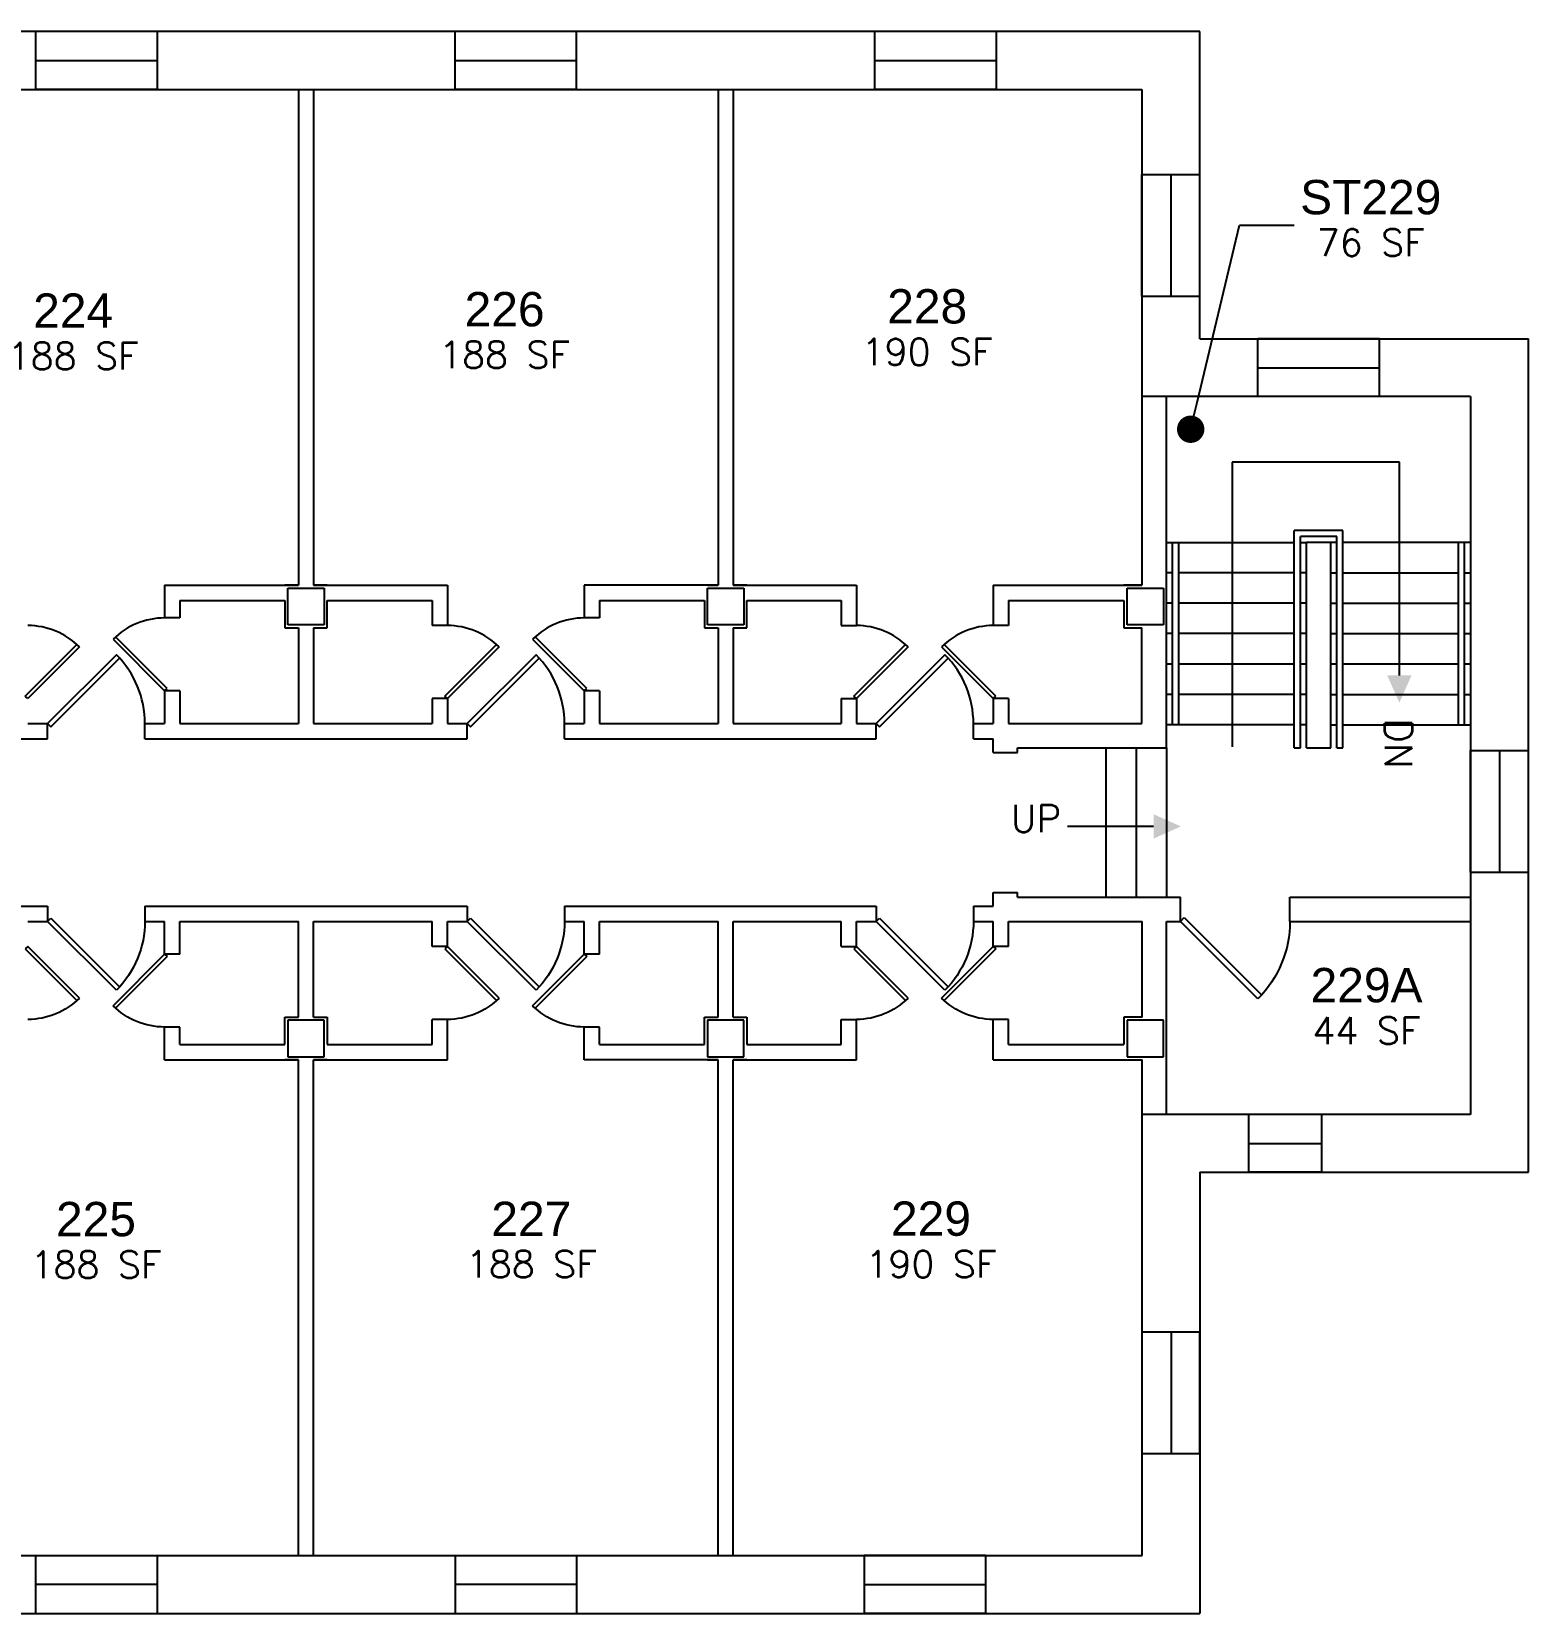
# Model space of a CAD drawing. Header units: inches. Extents: x -424 to 2944, y 0 to 2236.
# Drawn here: x 2451 to 2944, y 1658 to 2178 of the extents above; entities that cross this region are included whole.
import ezdxf
from ezdxf import colors
from ezdxf.entities.mleader import LeaderData, LeaderLine
from ezdxf.enums import TextEntityAlignment as Align
from ezdxf.math import Vec2, Vec3

# ---------------------------------------------------------------- set-up
doc = ezdxf.new("R2010")
doc.units = ezdxf.units.IN
doc.header["$MEASUREMENT"] = 0
doc.layers.get('0').update_dxf_attribs({"linetype": 'CONTINUOUS'})
for name, color, linetype in [('A-DOOR', 2, 'CONTINUOUS'), ('A-FLOR-LEVL', 3, 'CONTINUOUS'), ('A-GLAZ', 2, 'CONTINUOUS'), ('A-SPAC-ANOT', 4, 'CONTINUOUS'), ('A-SPAC-RMNO', 4, 'CONTINUOUS'), ('A-SPAC-RMTW', 4, 'CONTINUOUS'), ('A-WALL', 7, 'CONTINUOUS'), ('S-COLS', 5, 'CONTINUOUS')]:
    doc.layers.add(name, color=color, linetype=linetype)
doc.styles.add('FAI1', font='arial.ttf')
doc.styles.add('ROMANS', font='ROMANS.shx')
doc.styles.add('simplex', font='simplex.shx')

# ---------------------------------------------------------------- blocks, each defined once
blk = doc.blocks.new('ARR')
blk.add_line((0, 0), (0, -70.14275))
blk.add_solid([(-4, 0), (4, 0), (0, 8.96525)])
blk = doc.blocks.new('AWI002')
blk.add_line((-0.5, -1), (0.5, -1))
blk = doc.blocks.new('ADO001')
for p, q in [((0.207106, 0.707105), (-0.499999, 0)), ((-0.465625, -0.034373), (0.240643, 0.671896)), ((-0.499999, 0), (-0.465625, -0.034373))]:
    blk.add_line(p, q)
blk.add_arc((-0.499999, 0), 0.999997, 0, 45)
blk = doc.blocks.new('ADO101')
for p, q in [((0.465624, -0.034373), (-0.240645, 0.671896)), ((-0.207108, 0.707105), (0.499997, 0)), ((0.499997, 0), (0.465624, -0.034373))]:
    blk.add_line(p, q)
blk.add_arc((0.499997, 0), 0.999997, 135, 180)
blk = doc.blocks.new('FMGRM1')
at = {"style": 'FAI1'}
for tag, p in [('DATA1', (0, -0.2836)), ('DATA2', (0, -0.443)), ('DATA3', (0, -0.6024)), ('DATA4', (0, -0.7618)), ('DATA5', (0, -0.9213))]:
    blk.add_attdef(tag, text='', height=0.1172, dxfattribs=at).set_placement(p, align=Align.CENTER)
at = {"layer": 'A-SPAC-RMNO', "style": 'FAI1'}
blk.add_attdef('RMNUMB', text='', height=0.16, dxfattribs=at).set_placement((0, 0), align=Align.MIDDLE)
blk = doc.blocks.new('_Dot')
at = {"color": 0, "linetype": 'ByBlock', "lineweight": -2}
blk.add_line((-0.5, 0), (-1, 0), dxfattribs=at)
at = {"color": 0, "linetype": 'ByBlock', "const_width": 0.5}
blk.add_lwpolyline([(-0.25, 0, 1), (0.25, 0, 1)], format="xyb", close=True, dxfattribs=at)

msp = doc.modelspace()

# ---------------------------------------------------------------- linework, layer by layer
at = {"layer": 'A-FLOR-LEVL'}
for p, q in [((2901.26, 2036.28), (2846.24, 2036.28)), ((2846.24, 2036.28), (2846.24, 1942.67)), ((2866.69, 1942.29), (2866.69, 2013.79)), ((2882.69, 2013.79), (2866.69, 2013.79)), ((2882.69, 1942.29), (2882.69, 2013.79)), ((2824.69, 2009.79), (2866.69, 2009.79)), ((2826.69, 1949.99), (2826.69, 2009.79)), ((2828.69, 1949.99), (2828.69, 2009.79)), ((2868.69, 1942.29), (2868.69, 2011.79)), ((2880.69, 2011.79), (2868.69, 2011.79)), ((2868.69, 2009.79), (2870.69, 2009.79)), ((2880.69, 2009.79), (2878.69, 2009.79)), ((2880.69, 1942.29), (2880.69, 2011.79)), ((2924.69, 2009.79), (2882.69, 2009.79)), ((2920.69, 1949.79), (2920.69, 2009.79)), ((2922.69, 1949.79), (2922.69, 2009.79)), ((2824.69, 1999.99), (2826.69, 1999.99)), ((2828.69, 1999.99), (2866.69, 1999.99)), ((2868.69, 1999.99), (2870.69, 1999.99)), ((2880.69, 1999.79), (2878.69, 1999.79)), ((2920.69, 1999.79), (2882.69, 1999.79)), ((2924.69, 1999.79), (2922.69, 1999.79)), ((2824.69, 1989.99), (2826.69, 1989.99)), ((2828.69, 1989.99), (2866.69, 1989.99)), ((2868.69, 1989.99), (2870.69, 1989.99)), ((2880.69, 1989.79), (2878.69, 1989.79)), ((2920.69, 1989.79), (2882.69, 1989.79)), ((2924.69, 1989.79), (2922.69, 1989.79)), ((2824.69, 1979.99), (2826.69, 1979.99)), ((2828.69, 1979.99), (2866.69, 1979.99)), ((2868.69, 1979.99), (2870.69, 1979.99)), ((2880.69, 1979.79), (2878.69, 1979.79)), ((2920.69, 1979.79), (2882.69, 1979.79)), ((2924.69, 1979.79), (2922.69, 1979.79)), ((2824.69, 1969.99), (2826.69, 1969.99)), ((2828.69, 1969.99), (2866.69, 1969.99)), ((2868.69, 1969.99), (2870.69, 1969.99)), ((2880.69, 1969.79), (2878.69, 1969.79)), ((2920.69, 1969.79), (2882.69, 1969.79)), ((2924.69, 1969.79), (2922.69, 1969.79)), ((2824.69, 1959.99), (2826.69, 1959.99)), ((2828.69, 1959.99), (2866.69, 1959.99)), ((2868.69, 1959.99), (2870.69, 1959.99)), ((2880.69, 1959.79), (2878.69, 1959.79)), ((2920.69, 1959.79), (2882.69, 1959.79)), ((2924.69, 1959.79), (2922.69, 1959.79)), ((2824.69, 1949.99), (2866.69, 1949.99)), ((2868.69, 1949.99), (2870.69, 1949.99)), ((2880.69, 1949.79), (2878.69, 1949.79)), ((2924.69, 1949.79), (2882.69, 1949.79)), ((2804.69, 1942.29), (2804.69, 1893.29)), ((2814.69, 1942.29), (2814.69, 1893.29)), ((2824.69, 1942.29), (2824.69, 1893.29)), ((2880.69, 1942.29), (2882.69, 1942.29)), ((2820.45, 1916.5), (2792.08, 1916.5))]:
    msp.add_line(p, q, dxfattribs=at)
msp.add_solid([(2820.45, 1920.5), (2820.45, 1912.5), (2829.41, 1916.5)], dxfattribs=at)
at = {"layer": 'A-GLAZ'}
for p, q in [((2492.69, 2177.79), (2452.69, 2177.79)), ((2630.69, 2177.79), (2590.69, 2177.79)), ((2768.69, 2177.79), (2728.69, 2177.79)), ((2492.69, 2158.79), (2452.69, 2158.79)), ((2630.69, 2158.79), (2590.69, 2158.79)), ((2768.69, 2158.79), (2728.69, 2158.79)), ((2816.51, 2090.79), (2816.51, 2130.79)), ((2835.69, 2090.79), (2835.69, 2130.79)), ((2894.69, 2076.79), (2854.69, 2076.79)), ((2894.69, 2057.79), (2854.69, 2057.79)), ((2924.69, 1901.42), (2924.69, 1941.42)), ((2943.69, 1901.42), (2943.69, 1941.42)), ((2875.69, 1821.79), (2851.69, 1821.79)), ((2875.69, 1802.79), (2851.69, 1802.79)), ((2816.69, 1710.29), (2816.69, 1750.29)), ((2835.69, 1710.29), (2835.69, 1750.29)), ((2452.69, 1676.79), (2492.69, 1676.79)), ((2590.69, 1676.79), (2630.69, 1676.79)), ((2765.19, 1676.79), (2725.19, 1676.79)), ((2452.69, 1657.79), (2492.69, 1657.79)), ((2590.69, 1657.79), (2630.69, 1657.79)), ((2765.19, 1657.79), (2725.19, 1657.79))]:
    msp.add_line(p, q, dxfattribs=at)
at = {"layer": 'A-WALL'}
for p, q in [((2835.69, 2177.79), (898.69, 2177.79)), ((2452.69, 2177.79), (2452.69, 2158.79)), ((2492.69, 2177.79), (2492.69, 2158.79)), ((2590.69, 2158.79), (2590.69, 2177.79)), ((2630.69, 2158.79), (2630.69, 2177.79)), ((2728.69, 2177.79), (2728.69, 2158.79)), ((2768.69, 2177.79), (2768.69, 2158.79)), ((2835.69, 2076.79), (2835.69, 2177.79)), ((915.69, 2158.79), (2816.51, 2158.79)), ((2539.19, 2158.79), (2539.19, 1995.79)), ((2544.19, 2158.79), (2544.19, 1995.79)), ((2677.19, 2158.79), (2677.19, 1995.79)), ((2682.19, 2158.79), (2682.19, 1995.79)), ((2816.51, 2158.79), (2816.51, 1995.79)), ((2816.51, 2130.79), (2835.69, 2130.79)), ((2816.51, 2090.79), (2835.69, 2090.79)), ((2835.69, 2076.79), (2943.69, 2076.79)), ((2854.69, 2057.79), (2854.69, 2076.79)), ((2894.69, 2057.79), (2894.69, 2076.79)), ((2943.69, 1802.79), (2943.69, 2076.79)), ((2924.69, 2057.79), (2816.51, 2057.79)), ((2824.69, 1942.29), (2824.69, 2057.79)), ((2924.69, 2057.79), (2924.69, 1821.79)), ((2870.69, 1942.29), (2870.69, 2009.79)), ((2878.69, 2009.79), (2870.69, 2009.79)), ((2878.69, 1942.29), (2878.69, 2009.79)), ((2495.19, 1995.79), (2539.19, 1995.79)), ((2495.19, 1995.79), (2495.19, 1985.04)), ((2539.19, 1995.79), (2534.69, 1995.79)), ((2544.19, 1995.79), (2588.19, 1995.79)), ((2548.69, 1995.79), (2544.19, 1995.79)), ((2588.19, 1995.79), (2588.19, 1982.54)), ((2633.19, 1995.79), (2633.19, 1985.04)), ((2677.19, 1995.79), (2633.19, 1995.79)), ((2673.69, 1995.79), (2677.19, 1995.79)), ((2686.69, 1995.79), (2682.19, 1995.79)), ((2682.19, 1995.79), (2722.69, 1995.79)), ((2722.69, 1995.79), (2722.69, 1982.54)), ((2767.69, 1995.79), (2767.69, 1982.54)), ((2767.69, 1995.79), (2816.51, 1995.79)), ((2816.51, 1995.79), (2810.69, 1995.79)), ((2500.19, 1990.79), (2534.69, 1990.79)), ((2500.19, 1990.79), (2500.19, 1985.04)), ((2534.69, 1990.79), (2534.69, 1981.79)), ((2548.69, 1990.79), (2583.19, 1990.79)), ((2548.69, 1981.79), (2548.69, 1990.79)), ((2583.19, 1990.79), (2583.19, 1982.54)), ((2638.19, 1990.79), (2638.19, 1985.04)), ((2638.19, 1990.79), (2672.69, 1990.79)), ((2672.69, 1990.79), (2672.69, 1981.79)), ((2686.69, 1990.79), (2717.69, 1990.79)), ((2686.69, 1981.79), (2686.69, 1990.79)), ((2717.69, 1990.79), (2717.69, 1982.54)), ((2772.69, 1990.79), (2772.69, 1982.54)), ((2772.69, 1990.79), (2810.69, 1990.79)), ((2810.69, 1990.79), (2810.69, 1981.79)), ((2500.19, 1985.04), (2495.19, 1985.04)), ((2534.69, 1981.79), (2539.19, 1981.79)), ((2539.19, 1981.79), (2539.19, 1950.29)), ((2544.19, 1981.79), (2544.19, 1950.29)), ((2544.19, 1981.79), (2548.69, 1981.79)), ((2588.19, 1982.54), (2583.19, 1982.54)), ((2638.19, 1985.04), (2633.19, 1985.04)), ((2672.69, 1981.79), (2677.19, 1981.79)), ((2677.19, 1981.79), (2677.19, 1950.29)), ((2682.19, 1981.79), (2682.19, 1950.29)), ((2682.19, 1981.79), (2686.69, 1981.79)), ((2717.69, 1982.54), (2722.69, 1982.54)), ((2772.69, 1982.54), (2767.69, 1982.54)), ((2810.69, 1981.79), (2816.51, 1981.79)), ((2816.51, 1950.29), (2816.51, 1981.79)), ((2495.19, 1961.04), (2495.19, 1950.29)), ((2500.19, 1961.04), (2495.19, 1961.04)), ((2500.19, 1961.04), (2500.19, 1950.29)), ((2633.19, 1961.04), (2633.19, 1950.29)), ((2638.19, 1961.04), (2633.19, 1961.04)), ((2638.19, 1961.04), (2638.19, 1950.29)), ((2583.19, 1958.54), (2583.19, 1950.29)), ((2588.19, 1958.54), (2583.19, 1958.54)), ((2588.19, 1958.54), (2588.19, 1950.29)), ((2717.69, 1958.54), (2717.69, 1950.29)), ((2717.69, 1958.54), (2722.69, 1958.54)), ((2722.69, 1958.54), (2722.69, 1950.29)), ((2767.69, 1958.54), (2767.69, 1950.29)), ((2772.69, 1958.54), (2767.69, 1958.54)), ((2772.69, 1958.54), (2772.69, 1950.29)), ((2450.19, 1950.29), (2456.69, 1950.29)), ((2456.69, 1945.29), (2456.69, 1950.29)), ((2488.69, 1950.29), (2495.19, 1950.29)), ((2488.69, 1945.29), (2488.69, 1950.29)), ((2500.19, 1950.29), (2539.19, 1950.29)), ((2544.19, 1950.29), (2583.19, 1950.29)), ((2588.19, 1950.29), (2594.69, 1950.29)), ((2594.69, 1945.29), (2594.69, 1950.29)), ((2626.69, 1950.29), (2633.19, 1950.29)), ((2626.69, 1945.29), (2626.69, 1950.29)), ((2638.19, 1950.29), (2677.19, 1950.29)), ((2682.19, 1950.29), (2717.69, 1950.29)), ((2722.69, 1950.29), (2729.19, 1950.29)), ((2729.19, 1945.29), (2729.19, 1950.29)), ((2761.19, 1950.29), (2767.69, 1950.29)), ((2761.19, 1945.29), (2761.19, 1950.29)), ((2772.69, 1950.29), (2816.51, 1950.29)), ((2350.69, 1945.29), (2456.69, 1945.29)), ((2488.69, 1945.29), (2594.69, 1945.29)), ((2626.69, 1945.29), (2729.19, 1945.29)), ((2761.19, 1945.29), (2767.69, 1945.29)), ((2767.69, 1940.79), (2767.69, 1945.29)), ((2767.69, 1940.79), (2775.69, 1940.79)), ((2775.69, 1942.29), (2824.69, 1942.29)), ((2775.69, 1940.79), (2775.69, 1942.29)), ((2866.69, 1942.29), (2868.69, 1942.29)), ((2870.69, 1942.29), (2878.69, 1942.29)), ((2924.69, 1941.42), (2943.69, 1941.42)), ((2924.69, 1901.42), (2943.69, 1901.42)), ((2767.69, 1890.29), (2767.69, 1894.79)), ((2767.69, 1894.79), (2775.69, 1894.79)), ((2775.69, 1893.29), (2775.69, 1894.79)), ((2775.69, 1893.29), (2829.29, 1893.29)), ((2829.29, 1885.29), (2829.29, 1893.29)), ((2865.29, 1893.29), (2924.69, 1893.29)), ((2865.29, 1885.29), (2865.29, 1893.29)), ((2350.69, 1890.29), (2456.69, 1890.29)), ((2456.69, 1890.29), (2456.69, 1885.29)), ((2488.69, 1890.29), (2594.69, 1890.29)), ((2488.69, 1890.29), (2488.69, 1885.29)), ((2594.69, 1890.29), (2594.69, 1885.29)), ((2626.69, 1890.29), (2626.69, 1885.29)), ((2626.69, 1890.29), (2729.19, 1890.29)), ((2729.19, 1890.29), (2729.19, 1885.29)), ((2761.19, 1890.29), (2761.19, 1885.29)), ((2761.19, 1890.29), (2767.69, 1890.29)), ((2450.19, 1885.29), (2456.69, 1885.29)), ((2488.69, 1885.29), (2495.19, 1885.29)), ((2495.19, 1874.54), (2495.19, 1885.29)), ((2500.19, 1874.54), (2500.19, 1885.29)), ((2500.19, 1885.29), (2539.19, 1885.29)), ((2539.19, 1853.79), (2539.19, 1885.29)), ((2544.19, 1885.29), (2583.19, 1885.29)), ((2544.19, 1853.79), (2544.19, 1885.29)), ((2583.19, 1877.04), (2583.19, 1885.29)), ((2588.19, 1877.04), (2588.19, 1885.29)), ((2588.19, 1885.29), (2594.69, 1885.29)), ((2626.69, 1885.29), (2633.19, 1885.29)), ((2633.19, 1874.54), (2633.19, 1885.29)), ((2638.19, 1874.54), (2638.19, 1885.29)), ((2638.19, 1885.29), (2677.19, 1885.29)), ((2677.19, 1853.79), (2677.19, 1885.29)), ((2682.19, 1885.29), (2717.69, 1885.29)), ((2682.19, 1853.79), (2682.19, 1885.29)), ((2717.69, 1877.04), (2717.69, 1885.29)), ((2722.69, 1877.04), (2722.69, 1885.29)), ((2722.69, 1885.29), (2729.19, 1885.29)), ((2761.19, 1885.29), (2767.69, 1885.29)), ((2764.69, 1885.29), (2767.69, 1885.29)), ((2767.69, 1877.04), (2767.69, 1885.29)), ((2772.69, 1877.04), (2772.69, 1885.29)), ((2772.69, 1885.29), (2816.69, 1885.29)), ((2816.69, 1853.79), (2816.69, 1885.29)), ((2824.69, 1821.79), (2824.69, 1885.29)), ((2824.69, 1885.29), (2829.29, 1885.29)), ((2865.29, 1885.29), (2924.69, 1885.29)), ((2500.19, 1874.54), (2495.19, 1874.54)), ((2588.19, 1877.04), (2583.19, 1877.04)), ((2638.19, 1874.54), (2633.19, 1874.54)), ((2717.69, 1877.04), (2722.69, 1877.04)), ((2772.69, 1877.04), (2767.69, 1877.04)), ((2534.69, 1853.79), (2539.19, 1853.79)), ((2534.69, 1844.79), (2534.69, 1853.79)), ((2544.19, 1853.79), (2548.69, 1853.79)), ((2548.69, 1853.79), (2548.69, 1844.79)), ((2588.19, 1853.04), (2583.19, 1853.04)), ((2583.19, 1844.79), (2583.19, 1853.04)), ((2588.19, 1839.79), (2588.19, 1853.04)), ((2672.69, 1853.79), (2677.19, 1853.79)), ((2672.69, 1844.79), (2672.69, 1853.79)), ((2682.19, 1853.79), (2686.69, 1853.79)), ((2686.69, 1853.79), (2686.69, 1844.79)), ((2717.69, 1853.04), (2722.69, 1853.04)), ((2717.69, 1844.79), (2717.69, 1853.04)), ((2722.69, 1839.79), (2722.69, 1853.04)), ((2772.69, 1853.04), (2767.69, 1853.04)), ((2767.69, 1839.79), (2767.69, 1853.04)), ((2772.69, 1844.79), (2772.69, 1853.04)), ((2810.69, 1853.79), (2810.69, 1844.79)), ((2816.69, 1853.79), (2810.69, 1853.79)), ((2824.69, 1839.79), (2824.69, 1853.79)), ((2500.19, 1850.54), (2495.19, 1850.54)), ((2495.19, 1839.79), (2495.19, 1850.54)), ((2500.19, 1844.79), (2500.19, 1850.54)), ((2638.19, 1850.54), (2633.19, 1850.54)), ((2633.19, 1839.79), (2633.19, 1850.54)), ((2638.19, 1844.79), (2638.19, 1850.54)), ((2500.19, 1844.79), (2534.69, 1844.79)), ((2548.69, 1844.79), (2583.19, 1844.79)), ((2638.19, 1844.79), (2672.69, 1844.79)), ((2686.69, 1844.79), (2717.69, 1844.79)), ((2772.69, 1844.79), (2810.69, 1844.79)), ((2495.19, 1839.79), (2539.19, 1839.79)), ((2539.19, 1839.79), (2534.69, 1839.79)), ((2539.19, 1676.79), (2539.19, 1839.79)), ((2548.69, 1839.79), (2544.19, 1839.79)), ((2544.19, 1839.79), (2588.19, 1839.79)), ((2544.19, 1676.79), (2544.19, 1839.79)), ((2677.19, 1839.79), (2633.19, 1839.79)), ((2673.69, 1839.79), (2677.19, 1839.79)), ((2677.19, 1676.79), (2677.19, 1839.79)), ((2682.19, 1839.79), (2722.69, 1839.79)), ((2686.69, 1839.79), (2682.19, 1839.79)), ((2682.19, 1676.79), (2682.19, 1839.79)), ((2767.69, 1839.79), (2816.51, 1839.79)), ((2810.69, 1839.79), (2816.69, 1839.79)), ((2816.69, 1676.79), (2816.69, 1839.79)), ((2924.69, 1821.79), (2816.69, 1821.79)), ((2851.69, 1821.79), (2851.69, 1802.79)), ((2875.69, 1821.79), (2875.69, 1802.79)), ((2835.69, 1802.79), (2943.69, 1802.79)), ((2835.69, 1802.79), (2835.69, 1657.79)), ((2816.69, 1750.29), (2835.69, 1750.29)), ((2816.69, 1710.29), (2835.69, 1710.29)), ((1025.69, 1676.79), (2816.69, 1676.79)), ((2452.69, 1676.79), (2452.69, 1657.79)), ((2492.69, 1676.79), (2492.69, 1657.79)), ((2590.69, 1676.79), (2590.69, 1657.79)), ((2630.69, 1676.79), (2630.69, 1657.79)), ((2725.19, 1676.79), (2725.19, 1657.79)), ((2765.19, 1676.79), (2765.19, 1657.79)), ((1006.69, 1657.79), (2835.69, 1657.79))]:
    msp.add_line(p, q, dxfattribs=at)
at = {"layer": 'S-COLS'}
for p, q in [((2535.69, 1982.79), (2535.69, 1994.79)), ((2535.69, 1994.79), (2547.69, 1994.79)), ((2547.69, 1994.79), (2547.69, 1982.79)), ((2673.69, 1994.79), (2685.69, 1994.79)), ((2673.69, 1982.79), (2673.69, 1994.79)), ((2685.69, 1994.79), (2685.69, 1982.79)), ((2811.69, 1982.79), (2811.69, 1994.79)), ((2811.69, 1994.79), (2823.69, 1994.79)), ((2823.69, 1994.79), (2823.69, 1982.79)), ((2547.69, 1982.79), (2535.69, 1982.79)), ((2685.69, 1982.79), (2673.69, 1982.79)), ((2823.69, 1982.79), (2811.69, 1982.79)), ((2535.69, 1852.79), (2535.69, 1840.79)), ((2547.69, 1852.79), (2535.69, 1852.79)), ((2547.69, 1840.79), (2547.69, 1852.79)), ((2685.69, 1852.79), (2673.69, 1852.79)), ((2673.69, 1852.79), (2673.69, 1840.79)), ((2685.69, 1840.79), (2685.69, 1852.79)), ((2811.69, 1852.79), (2811.69, 1840.79)), ((2823.69, 1852.79), (2811.69, 1852.79)), ((2823.69, 1840.79), (2823.69, 1852.79)), ((2535.69, 1840.79), (2547.69, 1840.79)), ((2673.69, 1840.79), (2685.69, 1840.79)), ((2811.69, 1840.79), (2823.69, 1840.79))]:
    msp.add_line(p, q, dxfattribs=at)

# ---------------------------------------------------------------- block references
at = {"layer": 'A-DOOR', "zscale": 80}
for name, p, xscale, yscale, rotation in [('ADO101', (2450.19, 1970.54), 24, 24, 270), ('ADO001', (2495.19, 1973.04), 24, 24, 89.99999999999999), ('ADO101', (2588.19, 1970.54), 24, 24, 270), ('ADO001', (2633.19, 1973.04), 24, 24, 89.99999999999999), ('ADO101', (2722.69, 1970.54), 24, 24, 270), ('ADO001', (2767.69, 1970.54), 24, 24, 89.99999999999999), ('ADO001', (2472.69, 1885.29), -32, 32, 180), ('ADO001', (2610.69, 1885.29), -32, 32, 180), ('ADO001', (2745.19, 1885.29), -32, 32, 180), ('ADO001', (2847.29, 1885.29), -36, 36, 180), ('ADO101', (2450.19, 1865.04), -24, 24, 270), ('ADO001', (2495.19, 1862.54), -24, 24, 89.99999999999999), ('ADO101', (2588.19, 1865.04), -24, 24, 270), ('ADO001', (2633.19, 1862.54), -24, 24, 89.99999999999999), ('ADO101', (2722.69, 1865.04), -24, 24, 270), ('ADO001', (2767.69, 1865.04), -24, 24, 89.99999999999999)]:
    msp.add_blockref(name, p, dxfattribs=dict(at, xscale=xscale, yscale=yscale, rotation=rotation))
at = {"layer": 'A-DOOR', "xscale": 32, "yscale": 32, "zscale": 80}
for p in [(2472.69, 1950.29), (2610.69, 1950.29), (2745.19, 1950.29)]:
    msp.add_blockref('ADO001', p, dxfattribs=at)
at = {"layer": 'A-FLOR-LEVL', "rotation": 180}
msp.add_blockref('ARR', (2901.26, 1966.14), dxfattribs=at)
at = {"layer": 'A-GLAZ', "zscale": 36}
for p, xscale, yscale in [((2472.69, 2177.79), 40, 9.501261), ((2610.69, 2177.79), 40, 9.501261), ((2748.69, 2177.79), 40, 9.501261), ((2874.69, 2076.79), 40, 9.5), ((2863.69, 1821.79), 24, 9.5), ((2745.19, 1676.79), 40, 9.499999999999886)]:
    msp.add_blockref('AWI002', p, dxfattribs=dict(at, xscale=xscale, yscale=yscale))
at = {"layer": 'A-GLAZ', "xscale": 40, "zscale": 36}
for p, yscale, rotation in [((2835.69, 2110.79), 9.591094, 270), ((2943.69, 1921.42), 9.5, 270), ((2835.69, 1730.29), 9.5, 270), ((2472.69, 1657.79), 9.5, 180), ((2610.69, 1657.79), 9.5, 180)]:
    msp.add_blockref('AWI002', p, dxfattribs=dict(at, yscale=yscale, rotation=rotation))
at = {"layer": 'A-SPAC-RMTW'}
ref = msp.add_blockref('FMGRM1', (2891.85, 2123.38), dxfattribs=dict(at, xscale=70.54999999999998, yscale=70.54999999999998, zscale=70.54999999999998))
ref.add_attrib('RMNUMB', 'ST229', dxfattribs={"layer": 'A-SPAC-RMNO', "height": 11.288, "style": 'FAI1'}).set_placement((2891.85, 2123.38), align=Align.MIDDLE)
ref = msp.add_blockref('FMGRM1', (2465.1, 2086.15), dxfattribs=dict(at, xscale=70.54999999999998, yscale=70.54999999999998, zscale=70.54999999999998))
ref.add_attrib('RMNUMB', '224', dxfattribs={"layer": 'A-SPAC-RMNO', "height": 11.288, "style": 'FAI1'}).set_placement((2465.1, 2086.15), align=Align.MIDDLE)
ref = msp.add_blockref('FMGRM1', (2606.99, 2086.55), dxfattribs=dict(at, xscale=70.54999999999998, yscale=70.54999999999998, zscale=70.54999999999998))
ref.add_attrib('RMNUMB', '226', dxfattribs={"layer": 'A-SPAC-RMNO', "height": 11.288, "style": 'FAI1'}).set_placement((2606.99, 2086.55), align=Align.MIDDLE)
ref = msp.add_blockref('FMGRM1', (2745.97, 2087.49), dxfattribs=dict(at, xscale=70.54999999999998, yscale=70.54999999999998, zscale=70.54999999999998))
ref.add_attrib('RMNUMB', '228', dxfattribs={"layer": 'A-SPAC-RMNO', "height": 11.288, "style": 'FAI1'}).set_placement((2745.97, 2087.49), align=Align.MIDDLE)
ref = msp.add_blockref('FMGRM1', (2890.46, 1864.33), dxfattribs=dict(at, xscale=70.54999999999998, yscale=70.54999999999998, zscale=70.54999999999998))
ref.add_attrib('RMNUMB', '229A', dxfattribs={"layer": 'A-SPAC-RMNO', "height": 11.288, "style": 'FAI1'}).set_placement((2890.46, 1864.33), align=Align.MIDDLE)
ref = msp.add_blockref('FMGRM1', (2472.61, 1787.41), dxfattribs=dict(at, xscale=70.54999999999998, yscale=70.54999999999998, zscale=70.54999999999998))
ref.add_attrib('RMNUMB', '225', dxfattribs={"layer": 'A-SPAC-RMNO', "height": 11.288, "style": 'FAI1'}).set_placement((2472.61, 1787.41), align=Align.MIDDLE)
ref = msp.add_blockref('FMGRM1', (2615.79, 1787.57), dxfattribs=dict(at, xscale=70.54999999999998, yscale=70.54999999999998, zscale=70.54999999999998))
ref.add_attrib('RMNUMB', '227', dxfattribs={"layer": 'A-SPAC-RMNO', "height": 11.288, "style": 'FAI1'}).set_placement((2615.79, 1787.57), align=Align.MIDDLE)
ref = msp.add_blockref('FMGRM1', (2747.22, 1787.57), dxfattribs=dict(at, xscale=70.54999999999998, yscale=70.54999999999998, zscale=70.54999999999998))
ref.add_attrib('RMNUMB', '229', dxfattribs={"layer": 'A-SPAC-RMNO', "height": 11.288, "style": 'FAI1'}).set_placement((2747.22, 1787.57), align=Align.MIDDLE)

# ---------------------------------------------------------------- texts
at = {"layer": 'A-FLOR-LEVL', "style": 'simplex'}
msp.add_text('DN', height=9, rotation=270, dxfattribs=at).set_placement((2896.5, 1952.02))
msp.add_text('UP', height=9, dxfattribs=at).set_placement((2773.44, 1914.58))
at = {"layer": 'A-SPAC-ANOT', "style": 'ROMANS'}
for s, p in [('76 SF', (2891.85, 2103.98)), ('188 SF', (2465.1, 2066.75)), ('188 SF', (2606.99, 2067.15)), ('190 SF', (2745.97, 2068.09)), ('44 SF', (2890.46, 1844.93)), ('188 SF', (2472.61, 1768.01)), ('188 SF', (2615.79, 1768.17)), ('190 SF', (2747.22, 1768.17))]:
    msp.add_text(s, height=8.819, dxfattribs=at).set_placement(p, align=Align.CENTER)

# ---------------------------------------------------------------- leaders
at = {"layer": 'A-SPAC-RMTW'}
ml = msp.add_multileader_mtext('Standard', dxfattribs=at)
ml.set_content('', color=256, style='simplex')
ml.set_leader_properties()
ml.set_arrow_properties(name='DOT')
ml.build(insert=Vec2(0, 0))
ml.multileader.update_dxf_attribs({"text_left_attachment_type": 2, "text_right_attachment_type": 2, "dogleg_length": 0.0938, "arrow_head_size": 9, "scale": 192})
ctx = ml.context
ctx.base_point, ctx.scale, ctx.char_height, ctx.arrow_head_size, ctx.landing_gap_size, ctx.plane_origin = Vec3(2866.69, 2114.2), 192, 18, 9, 6, Vec3(2832.63, 2047.08)
ctx.left_attachment, ctx.right_attachment = 2, 2
notes = []
notes.append((ctx, [(0, (1, 1, 0), (2848.69, 2114.2), (1, 0), 18, [(0, [(2832.63, 2047.08)], 0, [])])]))
ctx.mtext.insert, ctx.mtext.flow_direction = Vec3(2872.69, 2123.2), 5
for ctx, leaders in notes:
    for number, flags, end, landing, length, lines in leaders:
        leader = LeaderData()
        leader.index, (leader.has_last_leader_line, leader.has_dogleg_vector, leader.attachment_direction) = number, flags
        leader.last_leader_point, leader.dogleg_vector, leader.dogleg_length = Vec3(end), Vec3(landing), length
        for number, points, colour, breaks in lines:
            line = LeaderLine()
            line.index, line.vertices, line.color, line.breaks = number, Vec3.list(points), colors.encode_raw_color(colour), breaks
            leader.lines.append(line)
        ctx.leaders.append(leader)

doc.saveas('drawing.dxf')
